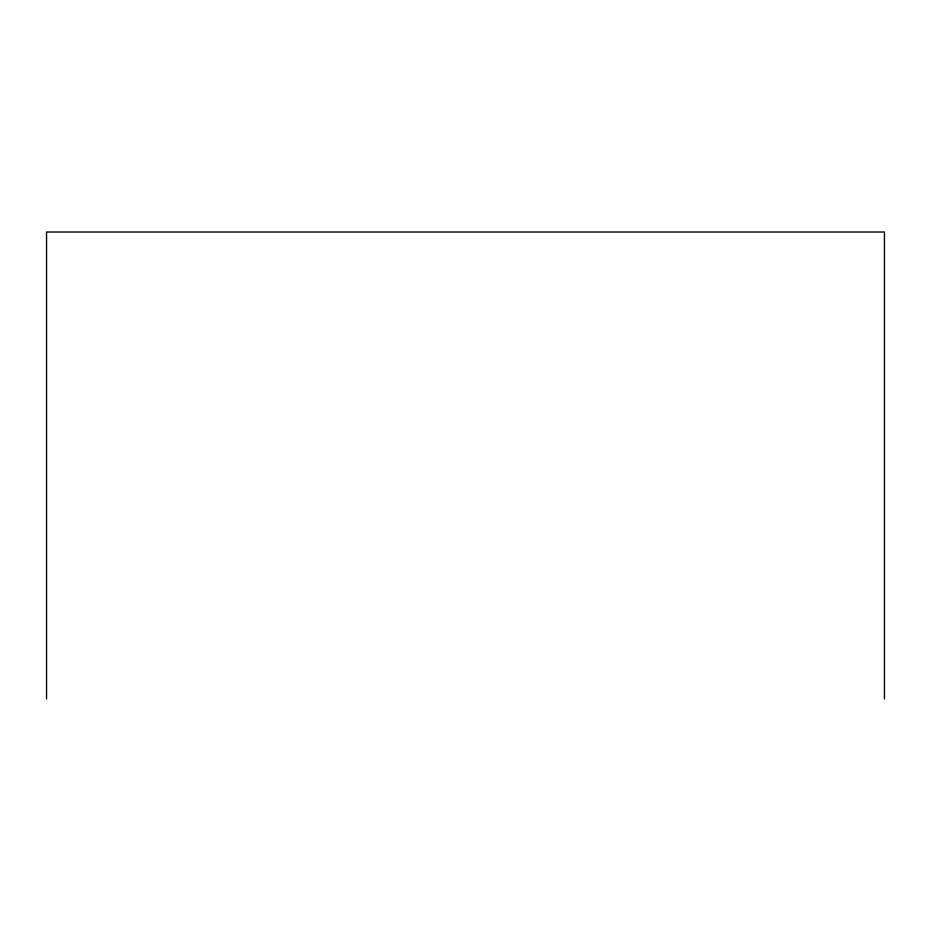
<?xml version="1.0" encoding="UTF-8"?>
<svg xmlns="http://www.w3.org/2000/svg" width="931" height="931" viewBox="0 0 931 931"><rect width="100%" height="100%" fill="white"/><g stroke="black" fill="none" stroke-linecap="round" stroke-linejoin="round"><path stroke-width="1.4" d="M884.45 698.983L884.45 232.017L46.55 232.017L46.55 698.983"/></g></svg>
